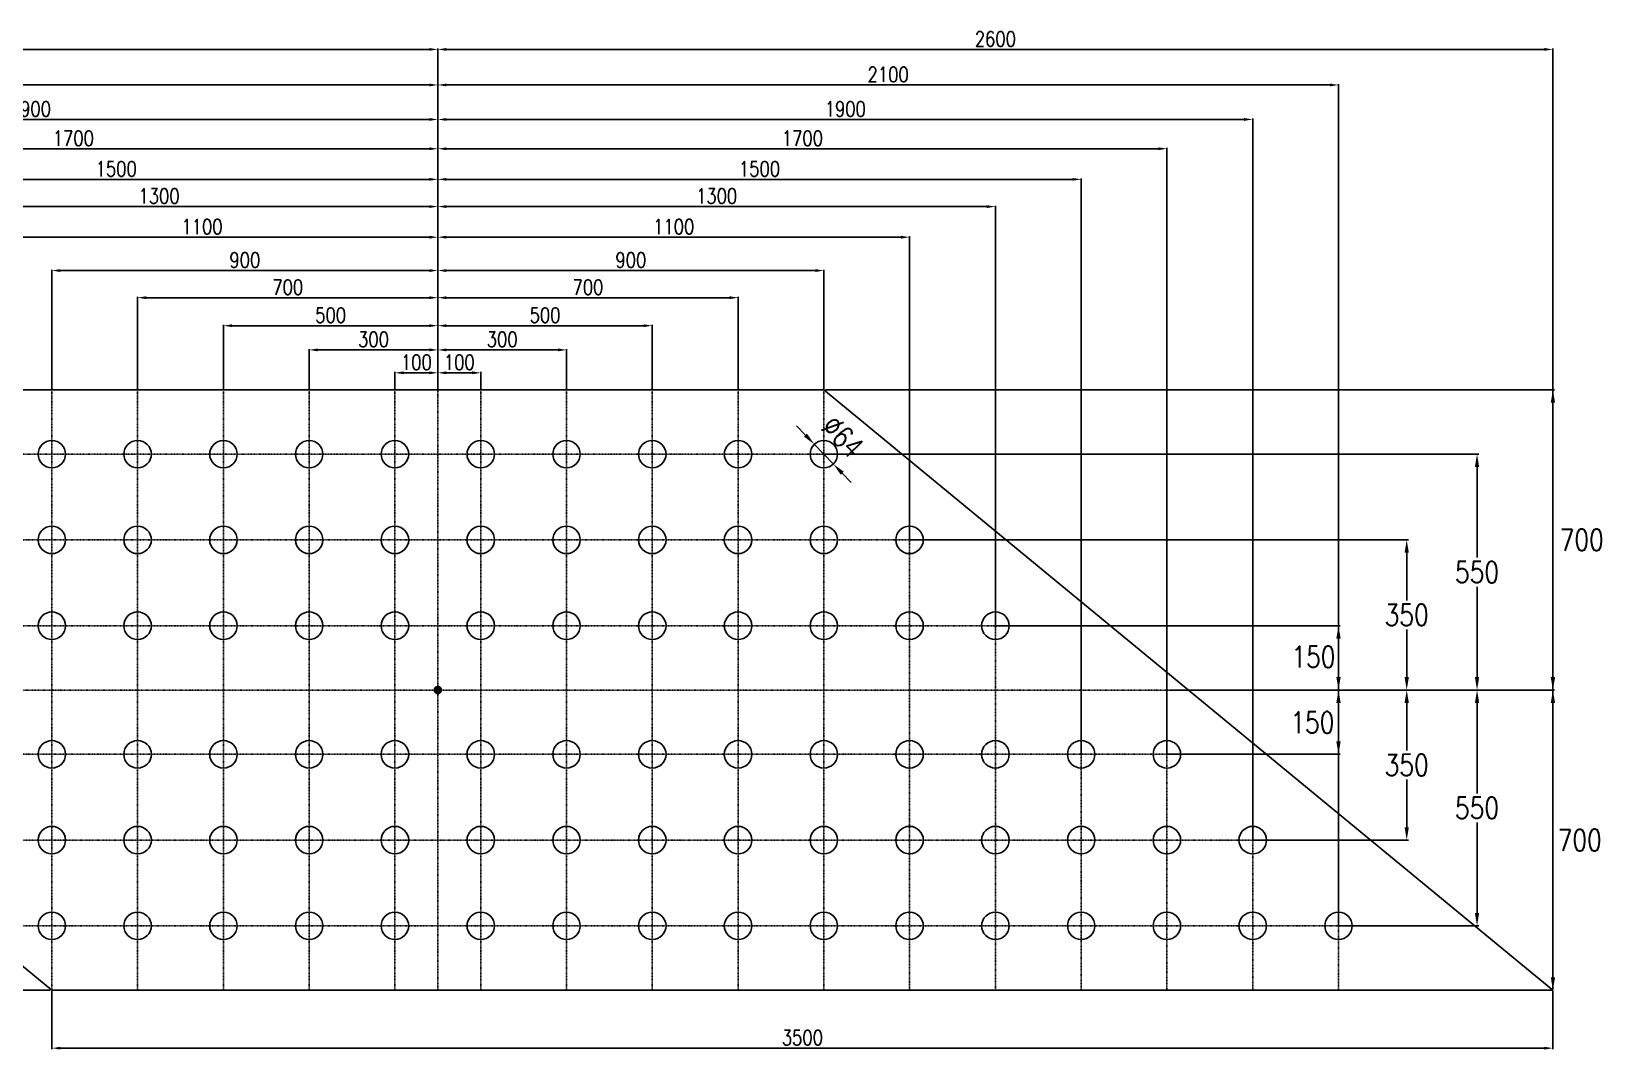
# Model space of a CAD drawing. Header units: millimetres. Extents: x 1541 to 289025, y -12015 to 47026.
# Drawn here: x 124318 to 127980, y 6064 to 8439 of the extents above; entities that cross this region are included whole.
import ezdxf

# ---------------------------------------------------------------- set-up
doc = ezdxf.new("R2010")
doc.units = ezdxf.units.MM
doc.header["$LTSCALE"] = 0.1
doc.linetypes.add('DASHDOT', pattern=[25.4, 12.7, -6.35, 0, -6.35])
for name, color, linetype in [('COTAS', 8, 'Continuous'), ('EJE PERNOS', 1, 'DASHDOT'), ('PERNOS', 3, 'Continuous'), ('PLATINA', 5, 'Continuous')]:
    doc.layers.add(name, color=color, linetype=linetype)
doc.styles.add('CNI_COTAS', font='romans.shx', dxfattribs={"width": 0.8})
doc.dimstyles.new('1.2', dxfattribs={"dimscale": 0, "dimtxt": 35, "dimasz": 20, "dimexe": 2, "dimexo": 2, "dimgap": 7, "dimtad": 1, "dimdec": 0, "dimzin": 4, "dimdsep": 46, "dimtxsty": 'CNI_COTAS', "dimcen": 0, "dimclrd": 256, "dimclrt": 3, "dimadec": 0, "dimazin": 0, "dimtfac": 1, "dimtdec": 0, "dimtmove": 2, "dimatfit": 0, "dimfxl": 0.05, "dimtolj": 1, "dimtzin": 0, "dimarcsym": 1})
doc.dimstyles.new('1.3', dxfattribs={"dimscale": 0, "dimtxt": 50, "dimasz": 30, "dimexe": 4, "dimexo": 4, "dimgap": 9, "dimtad": 1, "dimdec": 0, "dimzin": 4, "dimdsep": 46, "dimtxsty": 'CNI_COTAS', "dimcen": 0, "dimclrd": 256, "dimclrt": 3, "dimadec": 0, "dimazin": 0, "dimtfac": 1, "dimtdec": 0, "dimtmove": 2, "dimatfit": 0, "dimfxl": 0.05, "dimtolj": 1, "dimtzin": 0, "dimarcsym": 0})

# ---------------------------------------------------------------- blocks, each defined once
blk = doc.blocks.new('*D2417')
at = {"layer": 'COTAS', "color": 0, "lineweight": -2, "ltscale": 3, "transparency": 16777216}
for p, q in [((122662, 7602.7), (122518.5, 7602.7)), ((124362, 6202.7), (122518.5, 6202.7))]:
    blk.add_line(p, q, dxfattribs=at)
at = {"layer": 'COTAS', "lineweight": -2, "ltscale": 3, "transparency": 16777216}
for p, q in [((122522.5, 7572.7), (122522.5, 6936.7)), ((122522.5, 6232.7), (122522.5, 6868.7))]:
    blk.add_line(p, q, dxfattribs=at)
at = {"layer": 'COTAS', "ltscale": 3, "transparency": 16777216}
for points in [[(122517.5, 7572.7), (122527.5, 7572.7), (122522.5, 7602.7)], [(122517.5, 6232.7), (122527.5, 6232.7), (122522.5, 6202.7)]]:
    blk.add_solid(points, dxfattribs=at)
at = {"layer": 'Defpoints', "color": 0, "ltscale": 3, "transparency": 16777216}
for p in [(122666, 7602.7), (122522.5, 6202.7), (124366, 6202.7)]:
    blk.add_point(p, dxfattribs=at)
at = {"layer": 'COTAS', "color": 3, "ltscale": 3, "transparency": 16777216, "insert": (122522.5, 6902.7), "char_height": 50, "attachment_point": 5, "rotation": 0.2, "style": 'CNI_COTAS'}
blk.add_mtext('\\A1;1400', dxfattribs=at)
blk = doc.blocks.new('*D2418')
at = {"layer": 'COTAS', "color": 0, "lineweight": -2, "transparency": 16777216}
for p, q in [((124366, 6200.7), (124366, 6065.4)), ((127866, 6200.7), (127866, 6065.4))]:
    blk.add_line(p, q, dxfattribs=at)
at = {"layer": 'COTAS', "lineweight": -2, "transparency": 16777216}
blk.add_line((124386, 6067.4), (127846, 6067.4), dxfattribs=at)
at = {"layer": 'COTAS', "transparency": 16777216}
for points in [[(124386, 6070.7), (124386, 6064.1), (124366, 6067.4)], [(127846, 6070.7), (127846, 6064.1), (127866, 6067.4)]]:
    blk.add_solid(points, dxfattribs=at)
at = {"layer": 'Defpoints', "color": 0, "transparency": 16777216}
for p in [(124366, 6202.7), (127866, 6202.7), (127866, 6067.4)]:
    blk.add_point(p, dxfattribs=at)
at = {"layer": 'COTAS', "color": 3, "transparency": 16777216, "insert": (126116, 6091.9), "char_height": 35, "attachment_point": 5, "style": 'CNI_COTAS'}
blk.add_mtext('\\A1;3500', dxfattribs=at)
blk = doc.blocks.new('*D1993')
at = {"layer": 'COTAS', "color": 0, "lineweight": -2, "ltscale": 3, "transparency": 16777216}
for p, q in [((126970, 6902.7), (127370, 6902.7)), ((126970, 6752.7), (127370, 6752.7))]:
    blk.add_line(p, q, dxfattribs=at)
at = {"layer": 'COTAS', "lineweight": -2, "ltscale": 3, "transparency": 16777216}
blk.add_line((127366, 6782.7), (127366, 6872.7), dxfattribs=at)
at = {"layer": 'COTAS', "ltscale": 3, "transparency": 16777216}
for points in [[(127361, 6872.7), (127371, 6872.7), (127366, 6902.7)], [(127361, 6782.7), (127371, 6782.7), (127366, 6752.7)]]:
    blk.add_solid(points, dxfattribs=at)
at = {"layer": 'Defpoints', "color": 0, "ltscale": 3, "transparency": 16777216}
for p in [(126966, 6902.7), (127366, 6902.7), (126966, 6752.7)]:
    blk.add_point(p, dxfattribs=at)
at = {"layer": 'COTAS', "color": 3, "ltscale": 3, "transparency": 16777216, "insert": (127305.1, 6827.1), "char_height": 50, "attachment_point": 5, "rotation": 0.2, "style": 'CNI_COTAS'}
blk.add_mtext('\\A1;150', dxfattribs=at)
blk = doc.blocks.new('*D1994')
at = {"layer": 'COTAS', "color": 0, "lineweight": -2, "ltscale": 3, "transparency": 16777216}
for p, q in [((127170, 6902.7), (127529.1, 6902.7)), ((127170, 6552.7), (127529.1, 6552.7))]:
    blk.add_line(p, q, dxfattribs=at)
at = {"layer": 'COTAS', "lineweight": -2, "ltscale": 3, "transparency": 16777216}
for p, q in [((127525.1, 6872.7), (127525.1, 6761.7)), ((127525.1, 6582.7), (127525.1, 6693.7))]:
    blk.add_line(p, q, dxfattribs=at)
at = {"layer": 'COTAS', "ltscale": 3, "transparency": 16777216}
for points in [[(127520.1, 6872.7), (127530.1, 6872.7), (127525.1, 6902.7)], [(127520.1, 6582.7), (127530.1, 6582.7), (127525.1, 6552.7)]]:
    blk.add_solid(points, dxfattribs=at)
at = {"layer": 'Defpoints', "color": 0, "ltscale": 3, "transparency": 16777216}
for p in [(127166, 6902.7), (127525.1, 6902.7), (127166, 6552.7)]:
    blk.add_point(p, dxfattribs=at)
at = {"layer": 'COTAS', "color": 3, "ltscale": 3, "transparency": 16777216, "insert": (127525.1, 6727.7), "char_height": 50, "attachment_point": 5, "rotation": 0.2, "style": 'CNI_COTAS'}
blk.add_mtext('\\A1;350', dxfattribs=at)
blk = doc.blocks.new('*D1995')
at = {"layer": 'COTAS', "color": 0, "lineweight": -2, "ltscale": 3, "transparency": 16777216}
for p, q in [((126970, 6902.7), (127693.1, 6902.7)), ((127370, 6352.7), (127693.1, 6352.7))]:
    blk.add_line(p, q, dxfattribs=at)
at = {"layer": 'COTAS', "lineweight": -2, "ltscale": 3, "transparency": 16777216}
for p, q in [((127689.1, 6872.7), (127689.1, 6661.7)), ((127689.1, 6382.7), (127689.1, 6593.7))]:
    blk.add_line(p, q, dxfattribs=at)
at = {"layer": 'COTAS', "ltscale": 3, "transparency": 16777216}
for points in [[(127684.1, 6872.7), (127694.1, 6872.7), (127689.1, 6902.7)], [(127684.1, 6382.7), (127694.1, 6382.7), (127689.1, 6352.7)]]:
    blk.add_solid(points, dxfattribs=at)
at = {"layer": 'Defpoints', "color": 0, "ltscale": 3, "transparency": 16777216}
for p in [(126966, 6902.7), (127689.1, 6902.7), (127366, 6352.7)]:
    blk.add_point(p, dxfattribs=at)
at = {"layer": 'COTAS', "color": 3, "ltscale": 3, "transparency": 16777216, "insert": (127689.1, 6627.7), "char_height": 50, "attachment_point": 5, "rotation": 0.2, "style": 'CNI_COTAS'}
blk.add_mtext('\\A1;550', dxfattribs=at)
blk = doc.blocks.new('*D1996')
at = {"layer": 'COTAS', "color": 0, "lineweight": -2, "ltscale": 3, "transparency": 16777216}
for p, q in [((126970, 6902.7), (127870, 6902.7)), ((127870, 6202.7), (127870, 6202.7))]:
    blk.add_line(p, q, dxfattribs=at)
at = {"layer": 'COTAS', "lineweight": -2, "ltscale": 3, "transparency": 16777216}
blk.add_line((127866, 6232.7), (127866, 6872.7), dxfattribs=at)
at = {"layer": 'COTAS', "ltscale": 3, "transparency": 16777216}
for points in [[(127861, 6872.7), (127871, 6872.7), (127866, 6902.7)], [(127861, 6232.7), (127871, 6232.7), (127866, 6202.7)]]:
    blk.add_solid(points, dxfattribs=at)
at = {"layer": 'Defpoints', "color": 0, "ltscale": 3, "transparency": 16777216}
for p in [(126966, 6902.7), (127866, 6902.7), (127866, 6202.7)]:
    blk.add_point(p, dxfattribs=at)
at = {"layer": 'COTAS', "color": 3, "ltscale": 3, "transparency": 16777216, "insert": (127928.6, 6552.7), "char_height": 50, "attachment_point": 5, "rotation": 0.2, "style": 'CNI_COTAS'}
blk.add_mtext('\\A1;700', dxfattribs=at)
blk = doc.blocks.new('*D1997')
at = {"layer": 'COTAS', "color": 0, "lineweight": -2, "ltscale": 3, "transparency": 16777216}
for p, q in [((126570, 7052.7), (127370, 7052.7)), ((127020, 6902.7), (127370, 6902.7))]:
    blk.add_line(p, q, dxfattribs=at)
at = {"layer": 'COTAS', "lineweight": -2, "ltscale": 3, "transparency": 16777216}
blk.add_line((127366, 7022.7), (127366, 6932.7), dxfattribs=at)
at = {"layer": 'COTAS', "ltscale": 3, "transparency": 16777216}
for points in [[(127361, 7022.7), (127371, 7022.7), (127366, 7052.7)], [(127361, 6932.7), (127371, 6932.7), (127366, 6902.7)]]:
    blk.add_solid(points, dxfattribs=at)
at = {"layer": 'Defpoints', "color": 0, "ltscale": 3, "transparency": 16777216}
for p in [(126566, 7052.7), (127016, 6902.7), (127366, 6902.7)]:
    blk.add_point(p, dxfattribs=at)
at = {"layer": 'COTAS', "color": 3, "ltscale": 3, "transparency": 16777216, "insert": (127307.6, 6980.1), "char_height": 50, "attachment_point": 5, "rotation": 0.2, "style": 'CNI_COTAS'}
blk.add_mtext('\\A1;150', dxfattribs=at)
blk = doc.blocks.new('*D1998')
at = {"layer": 'COTAS', "color": 0, "lineweight": -2, "ltscale": 3, "transparency": 16777216}
for p, q in [((126370, 7252.7), (127529.1, 7252.7)), ((127020, 6902.7), (127529.1, 6902.7))]:
    blk.add_line(p, q, dxfattribs=at)
at = {"layer": 'COTAS', "lineweight": -2, "ltscale": 3, "transparency": 16777216}
for p, q in [((127525.1, 7222.7), (127525.1, 7111.7)), ((127525.1, 6932.7), (127525.1, 7043.7))]:
    blk.add_line(p, q, dxfattribs=at)
at = {"layer": 'COTAS', "ltscale": 3, "transparency": 16777216}
for points in [[(127520.1, 7222.7), (127530.1, 7222.7), (127525.1, 7252.7)], [(127520.1, 6932.7), (127530.1, 6932.7), (127525.1, 6902.7)]]:
    blk.add_solid(points, dxfattribs=at)
at = {"layer": 'Defpoints', "color": 0, "ltscale": 3, "transparency": 16777216}
for p in [(126366, 7252.7), (127016, 6902.7), (127525.1, 6902.7)]:
    blk.add_point(p, dxfattribs=at)
at = {"layer": 'COTAS', "color": 3, "ltscale": 3, "transparency": 16777216, "insert": (127525.1, 7077.7), "char_height": 50, "attachment_point": 5, "rotation": 0.2, "style": 'CNI_COTAS'}
blk.add_mtext('\\A1;350', dxfattribs=at)
blk = doc.blocks.new('*D1999')
at = {"layer": 'COTAS', "color": 0, "lineweight": -2, "ltscale": 3, "transparency": 16777216}
for p, q in [((126170, 7452.7), (127693.1, 7452.7)), ((127020, 6902.7), (127693.1, 6902.7))]:
    blk.add_line(p, q, dxfattribs=at)
at = {"layer": 'COTAS', "lineweight": -2, "ltscale": 3, "transparency": 16777216}
for p, q in [((127689.1, 7422.7), (127689.1, 7211.7)), ((127689.1, 6932.7), (127689.1, 7143.7))]:
    blk.add_line(p, q, dxfattribs=at)
at = {"layer": 'COTAS', "ltscale": 3, "transparency": 16777216}
for points in [[(127684.1, 7422.7), (127694.1, 7422.7), (127689.1, 7452.7)], [(127684.1, 6932.7), (127694.1, 6932.7), (127689.1, 6902.7)]]:
    blk.add_solid(points, dxfattribs=at)
at = {"layer": 'Defpoints', "color": 0, "ltscale": 3, "transparency": 16777216}
for p in [(126166, 7452.7), (127016, 6902.7), (127689.1, 6902.7)]:
    blk.add_point(p, dxfattribs=at)
at = {"layer": 'COTAS', "color": 3, "ltscale": 3, "transparency": 16777216, "insert": (127689.1, 7177.7), "char_height": 50, "attachment_point": 5, "rotation": 0.2, "style": 'CNI_COTAS'}
blk.add_mtext('\\A1;550', dxfattribs=at)
blk = doc.blocks.new('*D2419')
at = {"layer": 'COTAS', "color": 0, "lineweight": -2, "ltscale": 3, "transparency": 16777216}
for p, q in [((126170, 7602.7), (127870, 7602.7)), ((127020, 6902.7), (127870, 6902.7))]:
    blk.add_line(p, q, dxfattribs=at)
at = {"layer": 'COTAS', "lineweight": -2, "ltscale": 3, "transparency": 16777216}
blk.add_line((127866, 7572.7), (127866, 6932.7), dxfattribs=at)
at = {"layer": 'COTAS', "ltscale": 3, "transparency": 16777216}
for points in [[(127861, 7572.7), (127871, 7572.7), (127866, 7602.7)], [(127861, 6932.7), (127871, 6932.7), (127866, 6902.7)]]:
    blk.add_solid(points, dxfattribs=at)
at = {"layer": 'Defpoints', "color": 0, "ltscale": 3, "transparency": 16777216}
for p in [(126166, 7602.7), (127016, 6902.7), (127866, 6902.7)]:
    blk.add_point(p, dxfattribs=at)
at = {"layer": 'COTAS', "color": 3, "ltscale": 3, "transparency": 16777216, "insert": (127933.2, 7252.7), "char_height": 50, "attachment_point": 5, "rotation": 0.2, "style": 'CNI_COTAS'}
blk.add_mtext('\\A1;700', dxfattribs=at)
blk = doc.blocks.new('*D2421')
at = {"layer": 'COTAS', "lineweight": -2, "ltscale": 3, "transparency": 16777216}
for p, q in [((126123, 7497.4), (126102.2, 7519)), ((126143.8, 7475.8), (126188.3, 7429.7)), ((126209.1, 7408.1), (126229.9, 7386.5))]:
    blk.add_line(p, q, dxfattribs=at)
at = {"layer": 'COTAS', "ltscale": 3, "transparency": 16777216}
for points in [[(126126.6, 7500.9), (126119.4, 7493.9), (126143.8, 7475.8)], [(126212.7, 7411.6), (126205.5, 7404.6), (126188.3, 7429.7)]]:
    blk.add_solid(points, dxfattribs=at)
at = {"layer": 'Defpoints', "color": 0, "ltscale": 3, "transparency": 16777216}
for p in [(126143.8, 7475.8), (126188.3, 7429.7)]:
    blk.add_point(p, dxfattribs=at)
at = {"layer": 'COTAS', "color": 3, "ltscale": 3, "transparency": 16777216, "insert": (126210.2, 7493.3), "char_height": 50, "attachment_point": 5, "rotation": 313.934, "style": 'CNI_COTAS'}
blk.add_mtext('\\A1;∅64', dxfattribs=at)
blk = doc.blocks.new('*D2422')
at = {"layer": 'COTAS', "color": 0, "lineweight": -2, "transparency": 16777216}
for p, q in [((125266, 7604.7), (125266, 7644.5)), ((125366, 7604.7), (125366, 7644.5))]:
    blk.add_line(p, q, dxfattribs=at)
at = {"layer": 'COTAS', "lineweight": -2, "transparency": 16777216}
blk.add_line((125346, 7642.5), (125286, 7642.5), dxfattribs=at)
at = {"layer": 'COTAS', "transparency": 16777216}
for points in [[(125286, 7645.9), (125286, 7639.2), (125266, 7642.5)], [(125346, 7645.9), (125346, 7639.2), (125366, 7642.5)]]:
    blk.add_solid(points, dxfattribs=at)
at = {"layer": 'Defpoints', "color": 0, "transparency": 16777216}
for p in [(125266, 7642.5), (125266, 7602.7), (125366, 7602.7)]:
    blk.add_point(p, dxfattribs=at)
at = {"layer": 'COTAS', "color": 3, "transparency": 16777216, "insert": (125316, 7667), "char_height": 35, "attachment_point": 5, "style": 'CNI_COTAS'}
blk.add_mtext('\\A1;100', dxfattribs=at)
blk = doc.blocks.new('*D2423')
at = {"layer": 'COTAS', "color": 0, "lineweight": -2, "transparency": 16777216}
for p, q in [((125266, 7604.7), (125266, 7697.9)), ((125566, 7604.7), (125566, 7697.9))]:
    blk.add_line(p, q, dxfattribs=at)
at = {"layer": 'COTAS', "lineweight": -2, "transparency": 16777216}
blk.add_line((125546, 7695.9), (125286, 7695.9), dxfattribs=at)
at = {"layer": 'COTAS', "transparency": 16777216}
for points in [[(125286, 7699.3), (125286, 7692.6), (125266, 7695.9)], [(125546, 7699.3), (125546, 7692.6), (125566, 7695.9)]]:
    blk.add_solid(points, dxfattribs=at)
at = {"layer": 'Defpoints', "color": 0, "transparency": 16777216}
for p in [(125266, 7695.9), (125266, 7602.7), (125566, 7602.7)]:
    blk.add_point(p, dxfattribs=at)
at = {"layer": 'COTAS', "color": 3, "transparency": 16777216, "insert": (125416, 7720.4), "char_height": 35, "attachment_point": 5, "style": 'CNI_COTAS'}
blk.add_mtext('\\A1;300', dxfattribs=at)
blk = doc.blocks.new('*D2424')
at = {"layer": 'COTAS', "color": 0, "lineweight": -2, "transparency": 16777216}
for p, q in [((125266, 7604.7), (125266, 7754.4)), ((125766, 7604.7), (125766, 7754.4))]:
    blk.add_line(p, q, dxfattribs=at)
at = {"layer": 'COTAS', "lineweight": -2, "transparency": 16777216}
blk.add_line((125746, 7752.4), (125286, 7752.4), dxfattribs=at)
at = {"layer": 'COTAS', "transparency": 16777216}
for points in [[(125286, 7755.7), (125286, 7749.1), (125266, 7752.4)], [(125746, 7755.7), (125746, 7749.1), (125766, 7752.4)]]:
    blk.add_solid(points, dxfattribs=at)
at = {"layer": 'Defpoints', "color": 0, "transparency": 16777216}
for p in [(125266, 7752.4), (125266, 7602.7), (125766, 7602.7)]:
    blk.add_point(p, dxfattribs=at)
at = {"layer": 'COTAS', "color": 3, "transparency": 16777216, "insert": (125516, 7776.9), "char_height": 35, "attachment_point": 5, "style": 'CNI_COTAS'}
blk.add_mtext('\\A1;500', dxfattribs=at)
blk = doc.blocks.new('*D2425')
at = {"layer": 'COTAS', "color": 0, "lineweight": -2, "transparency": 16777216}
for p, q in [((125266, 7604.7), (125266, 7819.7)), ((125966, 7604.7), (125966, 7819.7))]:
    blk.add_line(p, q, dxfattribs=at)
at = {"layer": 'COTAS', "lineweight": -2, "transparency": 16777216}
blk.add_line((125946, 7817.7), (125286, 7817.7), dxfattribs=at)
at = {"layer": 'COTAS', "transparency": 16777216}
for points in [[(125286, 7821), (125286, 7814.3), (125266, 7817.7)], [(125946, 7821), (125946, 7814.3), (125966, 7817.7)]]:
    blk.add_solid(points, dxfattribs=at)
at = {"layer": 'Defpoints', "color": 0, "transparency": 16777216}
for p in [(125266, 7817.7), (125266, 7602.7), (125966, 7602.7)]:
    blk.add_point(p, dxfattribs=at)
at = {"layer": 'COTAS', "color": 3, "transparency": 16777216, "insert": (125616, 7842.2), "char_height": 35, "attachment_point": 5, "style": 'CNI_COTAS'}
blk.add_mtext('\\A1;700', dxfattribs=at)
blk = doc.blocks.new('*D2000')
at = {"layer": 'COTAS', "color": 0, "lineweight": -2, "transparency": 16777216}
for p, q in [((125266, 7604.7), (125266, 7883)), ((126166, 7604.7), (126166, 7883))]:
    blk.add_line(p, q, dxfattribs=at)
at = {"layer": 'COTAS', "lineweight": -2, "transparency": 16777216}
blk.add_line((126146, 7881), (125286, 7881), dxfattribs=at)
at = {"layer": 'COTAS', "transparency": 16777216}
for points in [[(125286, 7884.3), (125286, 7877.6), (125266, 7881)], [(126146, 7884.3), (126146, 7877.6), (126166, 7881)]]:
    blk.add_solid(points, dxfattribs=at)
at = {"layer": 'Defpoints', "color": 0, "transparency": 16777216}
for p in [(125266, 7881), (125266, 7602.7), (126166, 7602.7)]:
    blk.add_point(p, dxfattribs=at)
at = {"layer": 'COTAS', "color": 3, "transparency": 16777216, "insert": (125716, 7905.5), "char_height": 35, "attachment_point": 5, "style": 'CNI_COTAS'}
blk.add_mtext('\\A1;900', dxfattribs=at)
blk = doc.blocks.new('*D2426')
at = {"layer": 'COTAS', "color": 0, "lineweight": -2, "transparency": 16777216}
for p, q in [((125266, 7604.7), (125266, 7960.8)), ((126366, 7254.7), (126366, 7960.8))]:
    blk.add_line(p, q, dxfattribs=at)
at = {"layer": 'COTAS', "lineweight": -2, "transparency": 16777216}
blk.add_line((126346, 7958.8), (125286, 7958.8), dxfattribs=at)
at = {"layer": 'COTAS', "transparency": 16777216}
for points in [[(125286, 7962.1), (125286, 7955.4), (125266, 7958.8)], [(126346, 7962.1), (126346, 7955.4), (126366, 7958.8)]]:
    blk.add_solid(points, dxfattribs=at)
at = {"layer": 'Defpoints', "color": 0, "transparency": 16777216}
for p in [(125266, 7958.8), (125266, 7602.7), (126366, 7252.7)]:
    blk.add_point(p, dxfattribs=at)
at = {"layer": 'COTAS', "color": 3, "transparency": 16777216, "insert": (125816, 7983.3), "char_height": 35, "attachment_point": 5, "style": 'CNI_COTAS'}
blk.add_mtext('\\A1;1100', dxfattribs=at)
blk = doc.blocks.new('*D2427')
at = {"layer": 'COTAS', "color": 0, "lineweight": -2, "transparency": 16777216}
for p, q in [((125266, 7604.7), (125266, 8032.1)), ((126566, 7054.7), (126566, 8032.1))]:
    blk.add_line(p, q, dxfattribs=at)
at = {"layer": 'COTAS', "lineweight": -2, "transparency": 16777216}
blk.add_line((126546, 8030.1), (125286, 8030.1), dxfattribs=at)
at = {"layer": 'COTAS', "transparency": 16777216}
for points in [[(125286, 8033.5), (125286, 8026.8), (125266, 8030.1)], [(126546, 8033.5), (126546, 8026.8), (126566, 8030.1)]]:
    blk.add_solid(points, dxfattribs=at)
at = {"layer": 'Defpoints', "color": 0, "transparency": 16777216}
for p in [(125266, 8030.1), (125266, 7602.7), (126566, 7052.7)]:
    blk.add_point(p, dxfattribs=at)
at = {"layer": 'COTAS', "color": 3, "transparency": 16777216, "insert": (125916, 8054.6), "char_height": 35, "attachment_point": 5, "style": 'CNI_COTAS'}
blk.add_mtext('\\A1;1300', dxfattribs=at)
blk = doc.blocks.new('*D2428')
at = {"layer": 'COTAS', "color": 0, "lineweight": -2, "transparency": 16777216}
for p, q in [((125266, 7604.7), (125266, 8095.7)), ((126766, 6754.7), (126766, 8095.7))]:
    blk.add_line(p, q, dxfattribs=at)
at = {"layer": 'COTAS', "lineweight": -2, "transparency": 16777216}
blk.add_line((126746, 8093.7), (125286, 8093.7), dxfattribs=at)
at = {"layer": 'COTAS', "transparency": 16777216}
for points in [[(125286, 8097), (125286, 8090.4), (125266, 8093.7)], [(126746, 8097), (126746, 8090.4), (126766, 8093.7)]]:
    blk.add_solid(points, dxfattribs=at)
at = {"layer": 'Defpoints', "color": 0, "transparency": 16777216}
for p in [(125266, 8093.7), (125266, 7602.7), (126766, 6752.7)]:
    blk.add_point(p, dxfattribs=at)
at = {"layer": 'COTAS', "color": 3, "transparency": 16777216, "insert": (126016, 8118.2), "char_height": 35, "attachment_point": 5, "style": 'CNI_COTAS'}
blk.add_mtext('\\A1;1500', dxfattribs=at)
blk = doc.blocks.new('*D2001')
at = {"layer": 'COTAS', "color": 0, "lineweight": -2, "transparency": 16777216}
for p, q in [((125266, 7611.8), (125266, 8167.1)), ((126966, 6754.7), (126966, 8167.1))]:
    blk.add_line(p, q, dxfattribs=at)
at = {"layer": 'COTAS', "lineweight": -2, "transparency": 16777216}
blk.add_line((126946, 8165.1), (125286, 8165.1), dxfattribs=at)
at = {"layer": 'COTAS', "transparency": 16777216}
for points in [[(125286, 8168.4), (125286, 8161.7), (125266, 8165.1)], [(126946, 8168.4), (126946, 8161.7), (126966, 8165.1)]]:
    blk.add_solid(points, dxfattribs=at)
at = {"layer": 'Defpoints', "color": 0, "transparency": 16777216}
for p in [(125266, 8165.1), (125266, 7609.8), (126966, 6752.7)]:
    blk.add_point(p, dxfattribs=at)
at = {"layer": 'COTAS', "color": 3, "transparency": 16777216, "insert": (126116, 8189.6), "char_height": 35, "attachment_point": 5, "style": 'CNI_COTAS'}
blk.add_mtext('\\A1;1700', dxfattribs=at)
blk = doc.blocks.new('*D2002')
at = {"layer": 'COTAS', "color": 0, "lineweight": -2, "transparency": 16777216}
for p, q in [((125266, 7611.8), (125266, 8235.4)), ((127166, 6554.7), (127166, 8235.4))]:
    blk.add_line(p, q, dxfattribs=at)
at = {"layer": 'COTAS', "lineweight": -2, "transparency": 16777216}
blk.add_line((127146, 8233.4), (125286, 8233.4), dxfattribs=at)
at = {"layer": 'COTAS', "transparency": 16777216}
for points in [[(125286, 8236.7), (125286, 8230), (125266, 8233.4)], [(127146, 8236.7), (127146, 8230), (127166, 8233.4)]]:
    blk.add_solid(points, dxfattribs=at)
at = {"layer": 'Defpoints', "color": 0, "transparency": 16777216}
for p in [(125266, 8233.4), (125266, 7609.8), (127166, 6552.7)]:
    blk.add_point(p, dxfattribs=at)
at = {"layer": 'COTAS', "color": 3, "transparency": 16777216, "insert": (126216, 8257.9), "char_height": 35, "attachment_point": 5, "style": 'CNI_COTAS'}
blk.add_mtext('\\A1;1900', dxfattribs=at)
blk = doc.blocks.new('*D2429')
at = {"layer": 'COTAS', "color": 0, "lineweight": -2, "transparency": 16777216}
for p, q in [((125266, 7611.8), (125266, 8315.8)), ((127366, 6354.7), (127366, 8315.8))]:
    blk.add_line(p, q, dxfattribs=at)
at = {"layer": 'COTAS', "lineweight": -2, "transparency": 16777216}
blk.add_line((127346, 8313.8), (125286, 8313.8), dxfattribs=at)
at = {"layer": 'COTAS', "transparency": 16777216}
for points in [[(125286, 8317.2), (125286, 8310.5), (125266, 8313.8)], [(127346, 8317.2), (127346, 8310.5), (127366, 8313.8)]]:
    blk.add_solid(points, dxfattribs=at)
at = {"layer": 'Defpoints', "color": 0, "transparency": 16777216}
for p in [(125266, 8313.8), (125266, 7609.8), (127366, 6352.7)]:
    blk.add_point(p, dxfattribs=at)
at = {"layer": 'COTAS', "color": 3, "transparency": 16777216, "insert": (126316, 8338.3), "char_height": 35, "attachment_point": 5, "style": 'CNI_COTAS'}
blk.add_mtext('\\A1;2100', dxfattribs=at)
blk = doc.blocks.new('*D2003')
at = {"layer": 'COTAS', "color": 0, "lineweight": -2, "transparency": 16777216}
for p, q in [((125166, 7604.7), (125166, 7644.5)), ((125266, 7604.7), (125266, 7644.5))]:
    blk.add_line(p, q, dxfattribs=at)
at = {"layer": 'COTAS', "lineweight": -2, "transparency": 16777216}
blk.add_line((125186, 7642.5), (125246, 7642.5), dxfattribs=at)
at = {"layer": 'COTAS', "transparency": 16777216}
for points in [[(125186, 7645.9), (125186, 7639.2), (125166, 7642.5)], [(125246, 7645.9), (125246, 7639.2), (125266, 7642.5)]]:
    blk.add_solid(points, dxfattribs=at)
at = {"layer": 'Defpoints', "color": 0, "transparency": 16777216}
for p in [(125266, 7642.5), (125166, 7602.7), (125266, 7602.7)]:
    blk.add_point(p, dxfattribs=at)
at = {"layer": 'COTAS', "color": 3, "transparency": 16777216, "insert": (125216, 7667), "char_height": 35, "attachment_point": 5, "style": 'CNI_COTAS'}
blk.add_mtext('\\A1;100', dxfattribs=at)
blk = doc.blocks.new('*D2004')
at = {"layer": 'COTAS', "color": 0, "lineweight": -2, "transparency": 16777216}
for p, q in [((124966, 7604.7), (124966, 7697.9)), ((125266, 7604.7), (125266, 7697.9))]:
    blk.add_line(p, q, dxfattribs=at)
at = {"layer": 'COTAS', "lineweight": -2, "transparency": 16777216}
blk.add_line((124986, 7695.9), (125246, 7695.9), dxfattribs=at)
at = {"layer": 'COTAS', "transparency": 16777216}
for points in [[(124986, 7699.3), (124986, 7692.6), (124966, 7695.9)], [(125246, 7699.3), (125246, 7692.6), (125266, 7695.9)]]:
    blk.add_solid(points, dxfattribs=at)
at = {"layer": 'Defpoints', "color": 0, "transparency": 16777216}
for p in [(125266, 7695.9), (124966, 7602.7), (125266, 7602.7)]:
    blk.add_point(p, dxfattribs=at)
at = {"layer": 'COTAS', "color": 3, "transparency": 16777216, "insert": (125116, 7720.4), "char_height": 35, "attachment_point": 5, "style": 'CNI_COTAS'}
blk.add_mtext('\\A1;300', dxfattribs=at)
blk = doc.blocks.new('*D2005')
at = {"layer": 'COTAS', "color": 0, "lineweight": -2, "transparency": 16777216}
for p, q in [((124766, 7604.7), (124766, 7754.4)), ((125266, 7604.7), (125266, 7754.4))]:
    blk.add_line(p, q, dxfattribs=at)
at = {"layer": 'COTAS', "lineweight": -2, "transparency": 16777216}
blk.add_line((124786, 7752.4), (125246, 7752.4), dxfattribs=at)
at = {"layer": 'COTAS', "transparency": 16777216}
for points in [[(124786, 7755.7), (124786, 7749.1), (124766, 7752.4)], [(125246, 7755.7), (125246, 7749.1), (125266, 7752.4)]]:
    blk.add_solid(points, dxfattribs=at)
at = {"layer": 'Defpoints', "color": 0, "transparency": 16777216}
for p in [(125266, 7752.4), (124766, 7602.7), (125266, 7602.7)]:
    blk.add_point(p, dxfattribs=at)
at = {"layer": 'COTAS', "color": 3, "transparency": 16777216, "insert": (125016, 7776.9), "char_height": 35, "attachment_point": 5, "style": 'CNI_COTAS'}
blk.add_mtext('\\A1;500', dxfattribs=at)
blk = doc.blocks.new('*D2006')
at = {"layer": 'COTAS', "color": 0, "lineweight": -2, "transparency": 16777216}
for p, q in [((124566, 7604.7), (124566, 7819.7)), ((125266, 7604.7), (125266, 7819.7))]:
    blk.add_line(p, q, dxfattribs=at)
at = {"layer": 'COTAS', "lineweight": -2, "transparency": 16777216}
blk.add_line((124586, 7817.7), (125246, 7817.7), dxfattribs=at)
at = {"layer": 'COTAS', "transparency": 16777216}
for points in [[(124586, 7821), (124586, 7814.3), (124566, 7817.7)], [(125246, 7821), (125246, 7814.3), (125266, 7817.7)]]:
    blk.add_solid(points, dxfattribs=at)
at = {"layer": 'Defpoints', "color": 0, "transparency": 16777216}
for p in [(125266, 7817.7), (124566, 7602.7), (125266, 7602.7)]:
    blk.add_point(p, dxfattribs=at)
at = {"layer": 'COTAS', "color": 3, "transparency": 16777216, "insert": (124916, 7842.2), "char_height": 35, "attachment_point": 5, "style": 'CNI_COTAS'}
blk.add_mtext('\\A1;700', dxfattribs=at)
blk = doc.blocks.new('*D2007')
at = {"layer": 'COTAS', "color": 0, "lineweight": -2, "transparency": 16777216}
for p, q in [((124366, 7604.7), (124366, 7883)), ((125266, 7604.7), (125266, 7883))]:
    blk.add_line(p, q, dxfattribs=at)
at = {"layer": 'COTAS', "lineweight": -2, "transparency": 16777216}
blk.add_line((124386, 7881), (125246, 7881), dxfattribs=at)
at = {"layer": 'COTAS', "transparency": 16777216}
for points in [[(124386, 7884.3), (124386, 7877.6), (124366, 7881)], [(125246, 7884.3), (125246, 7877.6), (125266, 7881)]]:
    blk.add_solid(points, dxfattribs=at)
at = {"layer": 'Defpoints', "color": 0, "transparency": 16777216}
for p in [(125266, 7881), (124366, 7602.7), (125266, 7602.7)]:
    blk.add_point(p, dxfattribs=at)
at = {"layer": 'COTAS', "color": 3, "transparency": 16777216, "insert": (124816, 7905.5), "char_height": 35, "attachment_point": 5, "style": 'CNI_COTAS'}
blk.add_mtext('\\A1;900', dxfattribs=at)
blk = doc.blocks.new('*D2008')
at = {"layer": 'COTAS', "color": 0, "lineweight": -2, "transparency": 16777216}
for p, q in [((124166, 7254.7), (124166, 7960.8)), ((125266, 7604.7), (125266, 7960.8))]:
    blk.add_line(p, q, dxfattribs=at)
at = {"layer": 'COTAS', "lineweight": -2, "transparency": 16777216}
blk.add_line((124186, 7958.8), (125246, 7958.8), dxfattribs=at)
at = {"layer": 'COTAS', "transparency": 16777216}
for points in [[(124186, 7962.1), (124186, 7955.4), (124166, 7958.8)], [(125246, 7962.1), (125246, 7955.4), (125266, 7958.8)]]:
    blk.add_solid(points, dxfattribs=at)
at = {"layer": 'Defpoints', "color": 0, "transparency": 16777216}
for p in [(125266, 7958.8), (125266, 7602.7), (124166, 7252.7)]:
    blk.add_point(p, dxfattribs=at)
at = {"layer": 'COTAS', "color": 3, "transparency": 16777216, "insert": (124716, 7983.3), "char_height": 35, "attachment_point": 5, "style": 'CNI_COTAS'}
blk.add_mtext('\\A1;1100', dxfattribs=at)
blk = doc.blocks.new('*D2009')
at = {"layer": 'COTAS', "color": 0, "lineweight": -2, "transparency": 16777216}
for p, q in [((123966, 7054.7), (123966, 8032.1)), ((125266, 7604.7), (125266, 8032.1))]:
    blk.add_line(p, q, dxfattribs=at)
at = {"layer": 'COTAS', "lineweight": -2, "transparency": 16777216}
blk.add_line((123986, 8030.1), (125246, 8030.1), dxfattribs=at)
at = {"layer": 'COTAS', "transparency": 16777216}
for points in [[(123986, 8033.5), (123986, 8026.8), (123966, 8030.1)], [(125246, 8033.5), (125246, 8026.8), (125266, 8030.1)]]:
    blk.add_solid(points, dxfattribs=at)
at = {"layer": 'Defpoints', "color": 0, "transparency": 16777216}
for p in [(125266, 8030.1), (125266, 7602.7), (123966, 7052.7)]:
    blk.add_point(p, dxfattribs=at)
at = {"layer": 'COTAS', "color": 3, "transparency": 16777216, "insert": (124616, 8054.6), "char_height": 35, "attachment_point": 5, "style": 'CNI_COTAS'}
blk.add_mtext('\\A1;1300', dxfattribs=at)
blk = doc.blocks.new('*D2010')
at = {"layer": 'COTAS', "color": 0, "lineweight": -2, "transparency": 16777216}
for p, q in [((123766, 7604.7), (123766, 8095.7)), ((125266, 7604.7), (125266, 8095.7))]:
    blk.add_line(p, q, dxfattribs=at)
at = {"layer": 'COTAS', "lineweight": -2, "transparency": 16777216}
blk.add_line((123786, 8093.7), (125246, 8093.7), dxfattribs=at)
at = {"layer": 'COTAS', "transparency": 16777216}
for points in [[(123786, 8097), (123786, 8090.4), (123766, 8093.7)], [(125246, 8097), (125246, 8090.4), (125266, 8093.7)]]:
    blk.add_solid(points, dxfattribs=at)
at = {"layer": 'Defpoints', "color": 0, "transparency": 16777216}
for p in [(125266, 8093.7), (123766, 7602.7), (125266, 7602.7)]:
    blk.add_point(p, dxfattribs=at)
at = {"layer": 'COTAS', "color": 3, "transparency": 16777216, "insert": (124516, 8118.2), "char_height": 35, "attachment_point": 5, "style": 'CNI_COTAS'}
blk.add_mtext('\\A1;1500', dxfattribs=at)
blk = doc.blocks.new('*D2011')
at = {"layer": 'COTAS', "color": 0, "lineweight": -2, "transparency": 16777216}
for p, q in [((123566, 7604.7), (123566, 8167.1)), ((125266, 7611.8), (125266, 8167.1))]:
    blk.add_line(p, q, dxfattribs=at)
at = {"layer": 'COTAS', "lineweight": -2, "transparency": 16777216}
blk.add_line((123586, 8165.1), (125246, 8165.1), dxfattribs=at)
at = {"layer": 'COTAS', "transparency": 16777216}
for points in [[(123586, 8168.4), (123586, 8161.7), (123566, 8165.1)], [(125246, 8168.4), (125246, 8161.7), (125266, 8165.1)]]:
    blk.add_solid(points, dxfattribs=at)
at = {"layer": 'Defpoints', "color": 0, "transparency": 16777216}
for p in [(125266, 8165.1), (123566, 7602.7), (125266, 7609.8)]:
    blk.add_point(p, dxfattribs=at)
at = {"layer": 'COTAS', "color": 3, "transparency": 16777216, "insert": (124416, 8189.6), "char_height": 35, "attachment_point": 5, "style": 'CNI_COTAS'}
blk.add_mtext('\\A1;1700', dxfattribs=at)
blk = doc.blocks.new('*D2012')
at = {"layer": 'COTAS', "color": 0, "lineweight": -2, "transparency": 16777216}
for p, q in [((123366, 7604.7), (123366, 8235.4)), ((125266, 7611.8), (125266, 8235.4))]:
    blk.add_line(p, q, dxfattribs=at)
at = {"layer": 'COTAS', "lineweight": -2, "transparency": 16777216}
blk.add_line((123386, 8233.4), (125246, 8233.4), dxfattribs=at)
at = {"layer": 'COTAS', "transparency": 16777216}
for points in [[(123386, 8236.7), (123386, 8230), (123366, 8233.4)], [(125246, 8236.7), (125246, 8230), (125266, 8233.4)]]:
    blk.add_solid(points, dxfattribs=at)
at = {"layer": 'Defpoints', "color": 0, "transparency": 16777216}
for p in [(125266, 8233.4), (123366, 7602.7), (125266, 7609.8)]:
    blk.add_point(p, dxfattribs=at)
at = {"layer": 'COTAS', "color": 3, "transparency": 16777216, "insert": (124316, 8257.9), "char_height": 35, "attachment_point": 5, "style": 'CNI_COTAS'}
blk.add_mtext('\\A1;1900', dxfattribs=at)
blk = doc.blocks.new('*D2013')
at = {"layer": 'COTAS', "color": 0, "lineweight": -2, "transparency": 16777216}
for p, q in [((123166, 7604.7), (123166, 8315.8)), ((125266, 7611.8), (125266, 8315.8))]:
    blk.add_line(p, q, dxfattribs=at)
at = {"layer": 'COTAS', "lineweight": -2, "transparency": 16777216}
blk.add_line((123186, 8313.8), (125246, 8313.8), dxfattribs=at)
at = {"layer": 'COTAS', "transparency": 16777216}
for points in [[(123186, 8317.2), (123186, 8310.5), (123166, 8313.8)], [(125246, 8317.2), (125246, 8310.5), (125266, 8313.8)]]:
    blk.add_solid(points, dxfattribs=at)
at = {"layer": 'Defpoints', "color": 0, "transparency": 16777216}
for p in [(125266, 8313.8), (123166, 7602.7), (125266, 7609.8)]:
    blk.add_point(p, dxfattribs=at)
at = {"layer": 'COTAS', "color": 3, "transparency": 16777216, "insert": (124216, 8338.3), "char_height": 35, "attachment_point": 5, "style": 'CNI_COTAS'}
blk.add_mtext('\\A1;2100', dxfattribs=at)
blk = doc.blocks.new('*D2014')
at = {"layer": 'COTAS', "color": 0, "lineweight": -2, "transparency": 16777216}
for p, q in [((122666, 7604.7), (122666, 8398.7)), ((125266, 7604.7), (125266, 8398.7))]:
    blk.add_line(p, q, dxfattribs=at)
at = {"layer": 'COTAS', "lineweight": -2, "transparency": 16777216}
blk.add_line((122686, 8396.7), (125246, 8396.7), dxfattribs=at)
at = {"layer": 'COTAS', "transparency": 16777216}
for points in [[(122686, 8400.1), (122686, 8393.4), (122666, 8396.7)], [(125246, 8400.1), (125246, 8393.4), (125266, 8396.7)]]:
    blk.add_solid(points, dxfattribs=at)
at = {"layer": 'Defpoints', "color": 0, "transparency": 16777216}
for p in [(125266, 8396.7), (122666, 7602.7), (125266, 7602.7)]:
    blk.add_point(p, dxfattribs=at)
at = {"layer": 'COTAS', "color": 3, "transparency": 16777216, "insert": (123966, 8421.2), "char_height": 35, "attachment_point": 5, "style": 'CNI_COTAS'}
blk.add_mtext('\\A1;2600', dxfattribs=at)
blk = doc.blocks.new('*D2015')
at = {"layer": 'COTAS', "color": 0, "lineweight": -2, "transparency": 16777216}
for p, q in [((125266, 7604.7), (125266, 8398.7)), ((127866, 6204.7), (127866, 8398.7))]:
    blk.add_line(p, q, dxfattribs=at)
at = {"layer": 'COTAS', "lineweight": -2, "transparency": 16777216}
blk.add_line((127846, 8396.7), (125286, 8396.7), dxfattribs=at)
at = {"layer": 'COTAS', "transparency": 16777216}
for points in [[(125286, 8400.1), (125286, 8393.4), (125266, 8396.7)], [(127846, 8400.1), (127846, 8393.4), (127866, 8396.7)]]:
    blk.add_solid(points, dxfattribs=at)
at = {"layer": 'Defpoints', "color": 0, "transparency": 16777216}
for p in [(125266, 8396.7), (125266, 7602.7), (127866, 6202.7)]:
    blk.add_point(p, dxfattribs=at)
at = {"layer": 'COTAS', "color": 3, "transparency": 16777216, "insert": (126566, 8421.2), "char_height": 35, "attachment_point": 5, "style": 'CNI_COTAS'}
blk.add_mtext('\\A1;2600', dxfattribs=at)
blk = doc.blocks.new('A$Cc6e462f4')
at = {"layer": 'COTAS', "color": 2, "const_width": 10}
blk.add_lwpolyline([(125261, 6902.7, 1), (125271, 6902.7, 1)], format="xyb", close=True, dxfattribs=at)
at = {"layer": 'EJE PERNOS'}
for p, q in [((124366, 7602.7), (124366, 6202.7)), ((124566, 7602.7), (124566, 6202.7)), ((124766, 7602.7), (124766, 6202.7)), ((124966, 7602.7), (124966, 6202.7)), ((125166, 7602.7), (125166, 6202.7)), ((125366, 7602.7), (125366, 6202.7)), ((125566, 7602.7), (125566, 6202.7)), ((125766, 7602.7), (125766, 6202.7)), ((125966, 7602.7), (125966, 6202.7)), ((126166, 7602.7), (126166, 6202.7)), ((122848.2, 7452.7), (126348.2, 7452.7)), ((126366, 7438), (126366, 6202.7)), ((123091, 7252.7), (126591, 7252.7)), ((126566, 7273.3), (126566, 6202.7)), ((126766, 7108.6), (126766, 6202.7)), ((123333.9, 7052.7), (126833.9, 7052.7)), ((126966, 6943.9), (126966, 6202.7)), ((127166, 6779.2), (127166, 6202.7)), ((123698.2, 6752.7), (127198.2, 6752.7)), ((127366, 6614.5), (127366, 6202.7)), ((123941, 6552.7), (127441, 6552.7)), ((124183.9, 6352.7), (127683.9, 6352.7))]:
    blk.add_line(p, q, dxfattribs=at)
at = {"layer": 'EJE PERNOS', "color": 4}
for p, q in [((125266, 6202.7), (125266, 7602.7)), ((127016, 6902.7), (123516, 6902.7))]:
    blk.add_line(p, q, dxfattribs=at)
at = {"layer": 'PERNOS'}
for centre in [(124366, 7452.7), (124566, 7452.7), (124766, 7452.7), (124966, 7452.7), (125166, 7452.7), (125366, 7452.7), (125566, 7452.7), (125766, 7452.7), (125966, 7452.7), (126166, 7452.7), (124366, 7252.7), (124566, 7252.7), (124766, 7252.7), (124966, 7252.7), (125166, 7252.7), (125366, 7252.7), (125566, 7252.7), (125766, 7252.7), (125966, 7252.7), (126166, 7252.7), (126366, 7252.7), (124366, 7052.7), (124566, 7052.7), (124766, 7052.7), (124966, 7052.7), (125166, 7052.7), (125366, 7052.7), (125566, 7052.7), (125766, 7052.7), (125966, 7052.7), (126166, 7052.7), (126366, 7052.7), (126566, 7052.7), (124366, 6752.7), (124566, 6752.7), (124766, 6752.7), (124966, 6752.7), (125166, 6752.7), (125366, 6752.7), (125566, 6752.7), (125766, 6752.7), (125966, 6752.7), (126166, 6752.7), (126366, 6752.7), (126566, 6752.7), (126766, 6752.7), (126966, 6752.7), (124366, 6552.7), (124566, 6552.7), (124766, 6552.7), (124966, 6552.7), (125166, 6552.7), (125366, 6552.7), (125566, 6552.7), (125766, 6552.7), (125966, 6552.7), (126166, 6552.7), (126366, 6552.7), (126566, 6552.7), (126766, 6552.7), (126966, 6552.7), (127166, 6552.7), (124366, 6352.7), (124566, 6352.7), (124766, 6352.7), (124966, 6352.7), (125166, 6352.7), (125366, 6352.7), (125566, 6352.7), (125766, 6352.7), (125966, 6352.7), (126166, 6352.7), (126366, 6352.7), (126566, 6352.7), (126766, 6352.7), (126966, 6352.7), (127166, 6352.7), (127366, 6352.7)]:
    blk.add_circle(centre, 32, dxfattribs=at)
at = {"layer": 'PLATINA'}
blk.add_lwpolyline([(122666, 7602.7), (124366, 6202.7), (127866, 6202.7), (126166, 7602.7)], close=True, dxfattribs=at)
at = {"layer": 'COTAS'}
for base, p1, p2, picture, middle in [((125266, 8396.7), (122666, 7602.7), (125266, 7602.7), '*D2014', (123966, 8421.2)), ((125266, 8396.7), (127866, 6202.7), (125266, 7602.7), '*D2015', (126566, 8421.2)), ((125266, 8313.8), (127366, 6352.7), (125266, 7609.8), '*D2429', (126316, 8338.3)), ((125266, 8233.4), (127166, 6552.7), (125266, 7609.8), '*D2002', (126216, 8257.9)), ((125266, 8165.1), (126966, 6752.7), (125266, 7609.8), '*D2001', (126116, 8189.6)), ((125266, 8093.7), (126766, 6752.7), (125266, 7602.7), '*D2428', (126016, 8118.2)), ((125266, 8030.1), (126566, 7052.7), (125266, 7602.7), '*D2427', (125916, 8054.6)), ((125266, 7958.8), (126366, 7252.7), (125266, 7602.7), '*D2426', (125816, 7983.3)), ((125266, 7881), (126166, 7602.7), (125266, 7602.7), '*D2000', (125716, 7905.5)), ((125266, 7817.7), (125966, 7602.7), (125266, 7602.7), '*D2425', (125616, 7842.2)), ((125266, 7752.4), (125766, 7602.7), (125266, 7602.7), '*D2424', (125516, 7776.9)), ((125266, 7695.9), (125566, 7602.7), (125266, 7602.7), '*D2423', (125416, 7720.4)), ((125266, 7642.5), (125366, 7602.7), (125266, 7602.7), '*D2422', (125316, 7667)), ((127866, 6067.4), (124366, 6202.7), (127866, 6202.7), '*D2418', (126116, 6091.9))]:
    dim = blk.add_linear_dim(base=base, p1=p1, p2=p2, dimstyle='1.2', override={"dimscale": 1}, dxfattribs=at)
    dim.commit()
    dim.dimension.update_dxf_attribs({"geometry": picture, "text_midpoint": middle})
for base, p1, p2, picture, middle in [((125266, 8313.8), (123166, 7602.7), (125266, 7609.8), '*D2013', (124216, 8338.3)), ((125266, 8233.4), (123366, 7602.7), (125266, 7609.8), '*D2012', (124316, 8257.9)), ((125266, 8165.1), (123566, 7602.7), (125266, 7609.8), '*D2011', (124416, 8189.6)), ((125266, 8093.7), (123766, 7602.7), (125266, 7602.7), '*D2010', (124516, 8118.2)), ((125266, 8030.1), (123966, 7052.7), (125266, 7602.7), '*D2009', (124616, 8054.6)), ((125266, 7958.8), (124166, 7252.7), (125266, 7602.7), '*D2008', (124716, 7983.3)), ((125266, 7881), (124366, 7602.7), (125266, 7602.7), '*D2007', (124816, 7905.5)), ((125266, 7817.7), (124566, 7602.7), (125266, 7602.7), '*D2006', (124916, 7842.2)), ((125266, 7752.4), (124766, 7602.7), (125266, 7602.7), '*D2005', (125016, 7776.9)), ((125266, 7695.9), (124966, 7602.7), (125266, 7602.7), '*D2004', (125116, 7720.4)), ((125266, 7642.5), (125166, 7602.7), (125266, 7602.7), '*D2003', (125216, 7667))]:
    dim = blk.add_linear_dim(base=base, p1=p1, p2=p2, angle=180, dimstyle='1.2', override={"dimscale": 1}, dxfattribs=at)
    dim.commit()
    dim.dimension.update_dxf_attribs({"geometry": picture, "text_midpoint": middle})
at = {"layer": 'COTAS', "ltscale": 3}
for base, p1, p2, picture, middle in [((122522.5, 6202.7), (122666, 7602.7), (124366, 6202.7), '*D2417', (122522.5, 6902.7)), ((127689.1, 6902.7), (126166, 7452.7), (127016, 6902.7), '*D1999', (127689.1, 7177.7)), ((127525.1, 6902.7), (126366, 7252.7), (127016, 6902.7), '*D1998', (127525.1, 7077.7)), ((127689.1, 6902.7), (127366, 6352.7), (126966, 6902.7), '*D1995', (127689.1, 6627.7)), ((127525.1, 6902.7), (127166, 6552.7), (127166, 6902.7), '*D1994', (127525.1, 6727.7))]:
    dim = blk.add_linear_dim(base=base, p1=p1, p2=p2, angle=90, dimstyle='1.3', override={"dimscale": 1}, dxfattribs=at)
    dim.commit()
    dim.dimension.update_dxf_attribs({"geometry": picture, "text_midpoint": middle, "text_rotation": 0.2})
for base, p1, p2, picture, middle in [((127866, 6902.7), (126166, 7602.7), (127016, 6902.7), '*D2419', (127933.2, 7252.7)), ((127366, 6902.7), (126566, 7052.7), (127016, 6902.7), '*D1997', (127307.6, 6980.1)), ((127366, 6902.7), (126966, 6752.7), (126966, 6902.7), '*D1993', (127305.1, 6827.1)), ((127866, 6902.7), (127866, 6202.7), (126966, 6902.7), '*D1996', (127928.6, 6552.7))]:
    dim = blk.add_linear_dim(base=base, p1=p1, p2=p2, angle=90, dimstyle='1.3', override={"dimscale": 1}, dxfattribs=at)
    dim.commit()
    dim.dimension.update_dxf_attribs({"geometry": picture, "text_midpoint": middle, "dimtype": 128, "text_rotation": 0.2})
dim = blk.add_diameter_dim_2p(p1=(126143.8, 7475.8), p2=(126188.3, 7429.7), dimstyle='1.3', override={"dimscale": 1}, dxfattribs=at)
dim.commit()
dim.dimension.update_dxf_attribs({"geometry": '*D2421', "text_midpoint": (126210.2, 7493.3), "dimtype": 131})

msp = doc.modelspace()

# ---------------------------------------------------------------- block references
at = {"layer": 'COTAS'}
msp.add_blockref('A$Cc6e462f4', (0, 0), dxfattribs=at)

doc.saveas('drawing.dxf')
